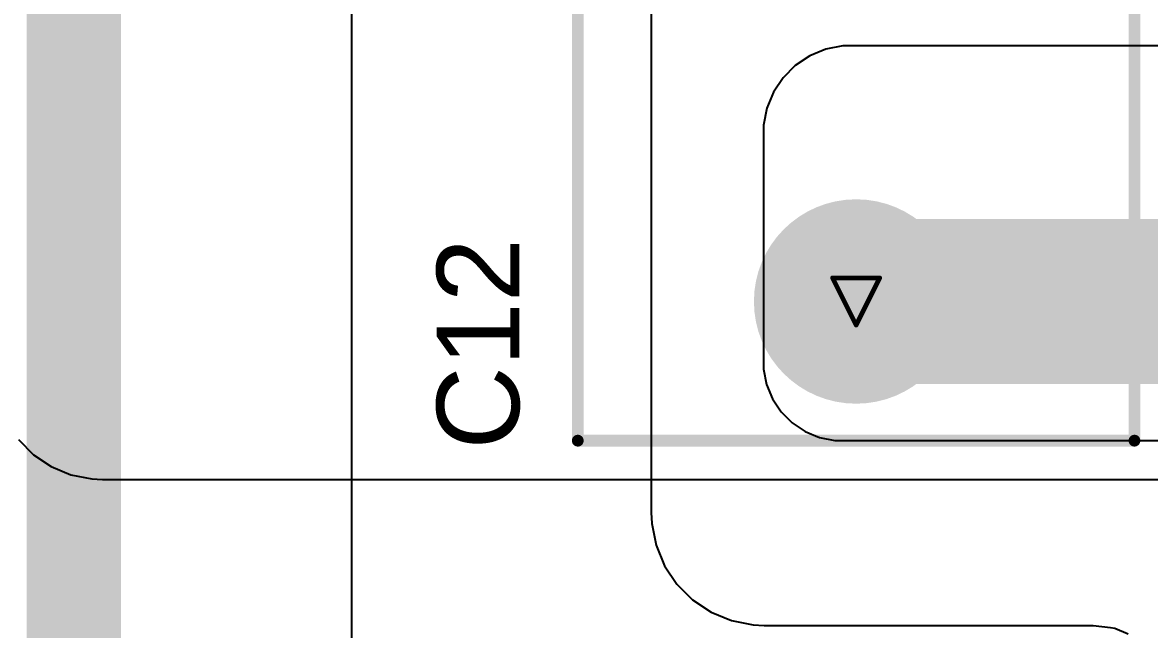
# Model space of a CAD drawing. Header units: inches. Extents: x 0 to 11.3, y 0 to 5.5.
# Drawn here: x 2.3422 to 2.8204, y 0.6963 to 0.9539 of the extents above; entities that cross this region are included whole.
import ezdxf

# ---------------------------------------------------------------- set-up
doc = ezdxf.new("R2010")
doc.units = ezdxf.units.IN
doc.header["$MEASUREMENT"] = 0
for name, color, linetype in [('Bottom Layer', 5, 'Continuous'), ('Bottom Solder', 6, 'Continuous'), ('Drill Drawing', 1, 'Continuous'), ('Multi-Layer', 9, 'Continuous'), ('Pad Holes', 156, 'Continuous'), ('Top Layer', 1, 'Continuous'), ('Top Overlay', 2, 'Continuous'), ('Top Solder', 216, 'Continuous')]:
    doc.layers.add(name, color=color, linetype=linetype)
doc.styles.add('Arial', font='', dxfattribs={"height": 0.2})
doc.styles.get('Arial').set_extended_font_data('Arial')

# ---------------------------------------------------------------- blocks, each defined once
blk = doc.blocks.new('B32921C3104M000_93')
at = {"layer": 'Bottom Layer'}
h = blk.add_hatch(color=5, dxfattribs=at)
edge = h.paths.add_edge_path()
edge.add_arc((-0.19685, 0), 0.03937, 0, 360)
h = blk.add_hatch(color=5, dxfattribs=at)
edge = h.paths.add_edge_path()
edge.add_arc((0.19685, 0), 0.03937, 0, 360)
at = {"layer": 'Bottom Solder'}
h = blk.add_hatch(color=6, dxfattribs=at)
edge = h.paths.add_edge_path()
edge.add_arc((-0.19685, 0), 0.04337, 0, 360)
h = blk.add_hatch(color=6, dxfattribs=at)
edge = h.paths.add_edge_path()
edge.add_arc((0.19685, 0), 0.04337, 0, 360)
at = {"layer": 'Multi-Layer'}
h = blk.add_hatch(color=9, dxfattribs=at)
edge = h.paths.add_edge_path()
edge.add_arc((-0.19685, 0), 0.03937, 0, 360)
h = blk.add_hatch(color=9, dxfattribs=at)
edge = h.paths.add_edge_path()
edge.add_arc((0.19685, 0), 0.03937, 0, 360)
at = {"layer": 'Pad Holes'}
h = blk.add_hatch(color=7, dxfattribs=at)
edge = h.paths.add_edge_path()
edge.add_arc((-0.19685, 0), 0.01969, 0, 360)
h = blk.add_hatch(color=7, dxfattribs=at)
edge = h.paths.add_edge_path()
edge.add_arc((0.19685, 0), 0.01969, 0, 360)
at = {"layer": 'Top Layer'}
h = blk.add_hatch(color=1, dxfattribs=at)
edge = h.paths.add_edge_path()
edge.add_arc((-0.19685, 0), 0.03937, 0, 360)
h = blk.add_hatch(color=1, dxfattribs=at)
edge = h.paths.add_edge_path()
edge.add_arc((0.19685, 0), 0.03937, 0, 360)
at = {"layer": 'Top Solder'}
h = blk.add_hatch(color=216, dxfattribs=at)
edge = h.paths.add_edge_path()
edge.add_arc((-0.19685, 0), 0.04337, 0, 360)
h = blk.add_hatch(color=216, dxfattribs=at)
edge = h.paths.add_edge_path()
edge.add_arc((0.19685, 0), 0.04337, 0, 360)
at = {"layer": 'Top Overlay', "const_width": 0.005}
for points in [[(-0.25591, -0.11811), (-0.25591, 0.11811)], [(0.25591, 0.11811), (-0.25591, 0.11811)], [(0.25591, -0.11811), (0.25591, 0.11811)], [(0.25591, -0.11811), (-0.25591, -0.11811)]]:
    blk.add_lwpolyline(points, dxfattribs=at)
at = {"layer": 'Top Overlay', "const_width": 0.0025}
for points in [[(-0.25716, 0.11811, 1), (-0.25466, 0.11811, 1)], [(-0.25716, 0.11811, 1), (-0.25466, 0.11811, 1)], [(0.25466, 0.11811, 1), (0.25716, 0.11811, 1)], [(0.25466, 0.11811, 1), (0.25716, 0.11811, 1)], [(-0.25716, -0.11811, 1), (-0.25466, -0.11811, 1)], [(-0.25716, -0.11811, 1), (-0.25466, -0.11811, 1)], [(0.25466, -0.11811, 1), (0.25716, -0.11811, 1)], [(0.25466, -0.11811, 1), (0.25716, -0.11811, 1)]]:
    blk.add_lwpolyline(points, format="xyb", close=True, dxfattribs=at)

msp = doc.modelspace()

# ---------------------------------------------------------------- linework, layer by layer
at = {"layer": 'Bottom Layer'}
for p, q in [((2.482, 0.57513), (2.482, 1.247)), ((2.609, 1.0509), (2.609, 0.746)), ((2.68309, 0.94256), (2.67628, 0.93974)), ((2.69031, 0.944), (2.68309, 0.94256)), ((2.694, 0.944), (2.69031, 0.944)), ((3.03241, 0.944), (2.694, 0.944)), ((2.67628, 0.93974), (2.67015, 0.93565)), ((2.67015, 0.93565), (2.66494, 0.93044)), ((2.66494, 0.93044), (2.66084, 0.92431)), ((2.66084, 0.92431), (2.65802, 0.9175)), ((2.65802, 0.9175), (2.65658, 0.91027)), ((2.65658, 0.91027), (2.65658, 0.90658)), ((2.65658, 0.90658), (2.65658, 0.90658)), ((2.65658, 0.90658), (2.65658, 0.81003)), ((2.65658, 0.81003), (2.65658, 0.80672)), ((2.65658, 0.80672), (2.65788, 0.80023)), ((2.65788, 0.80023), (2.66041, 0.79412)), ((2.66041, 0.79412), (2.66408, 0.78862)), ((2.66408, 0.78862), (2.66876, 0.78394)), ((2.66876, 0.78394), (2.67426, 0.78026)), ((2.67426, 0.78026), (2.68038, 0.77773)), ((2.68038, 0.77773), (2.68687, 0.77644)), ((2.68687, 0.77644), (2.69018, 0.77644)), ((2.69018, 0.77644), (2.69018, 0.77644)), ((2.69018, 0.77644), (2.90404, 0.77644)), ((2.609, 0.746), (2.60923, 0.74129)), ((2.60923, 0.74129), (2.61107, 0.73207)), ((2.61107, 0.73207), (2.61467, 0.72337)), ((2.61467, 0.72337), (2.6199, 0.71555)), ((2.6199, 0.71555), (2.62655, 0.7089)), ((2.62655, 0.7089), (2.63437, 0.70367)), ((2.63437, 0.70367), (2.64307, 0.70007)), ((2.64307, 0.70007), (2.65229, 0.69823)), ((2.65229, 0.69823), (2.657, 0.698)), ((2.657, 0.698), (2.79647, 0.698)), ((2.79647, 0.698), (2.79647, 0.698)), ((2.79647, 0.698), (2.79647, 0.698)), ((2.79647, 0.698), (2.79648, 0.698)), ((2.79648, 0.698), (2.80382, 0.69716)), ((2.80382, 0.69716), (2.80567, 0.69679)), ((2.80567, 0.69679), (2.81141, 0.69441))]:
    msp.add_line(p, q, dxfattribs=at)
for points, const_width in [([(2.364, 0.67624), (2.364, 1.33652)], 0.04), ([(2.69595, 0.83549), (2.87588, 0.83549)], 0.07)]:
    msp.add_lwpolyline(points, dxfattribs=dict(at, const_width=const_width))
at = {"layer": 'Bottom Layer', "const_width": 0.035}
msp.add_lwpolyline([(2.67845, 0.83549, 1), (2.71345, 0.83549, 1)], format="xyb", close=True, dxfattribs=at)
at = {"layer": 'Drill Drawing', "const_width": 0.002}
for points in [[(2.68595, 0.84549), (2.70595, 0.84549)], [(2.68595, 0.84549), (2.69595, 0.82549)], [(2.69595, 0.82549), (2.70595, 0.84549)]]:
    msp.add_lwpolyline(points, dxfattribs=at)
at = {"layer": 'Drill Drawing', "const_width": 0.001}
for points in [[(2.68545, 0.84549, 1), (2.68645, 0.84549, 1)], [(2.68545, 0.84549, 1), (2.68645, 0.84549, 1)], [(2.70545, 0.84549, 1), (2.70645, 0.84549, 1)], [(2.70545, 0.84549, 1), (2.70645, 0.84549, 1)], [(2.69545, 0.82549, 1), (2.69645, 0.82549, 1)], [(2.69545, 0.82549, 1), (2.69645, 0.82549, 1)]]:
    msp.add_lwpolyline(points, format="xyb", close=True, dxfattribs=at)
at = {"layer": 'Top Layer'}
for p, q in [((2.34048, 0.77687), (2.34687, 0.77048)), ((2.34687, 0.77048), (2.3544, 0.76545)), ((2.3544, 0.76545), (2.36276, 0.76199)), ((2.36276, 0.76199), (2.37163, 0.76022)), ((2.37163, 0.76022), (2.37615, 0.76)), ((2.37615, 0.76), (2.37615, 0.76)), ((2.37615, 0.76), (2.98551, 0.76))]:
    msp.add_line(p, q, dxfattribs=at)

# ---------------------------------------------------------------- block references
at = {"rotation": 270}
msp.add_blockref('B32921C3104M000_93', (2.69595, 1.03234), dxfattribs=at)

# ---------------------------------------------------------------- texts
at = {"layer": 'Top Overlay', "style": 'Arial'}
msp.add_text('C12', height=0.035, rotation=90, dxfattribs=at).set_placement((2.55299, 0.77266))

doc.saveas('drawing.dxf')
